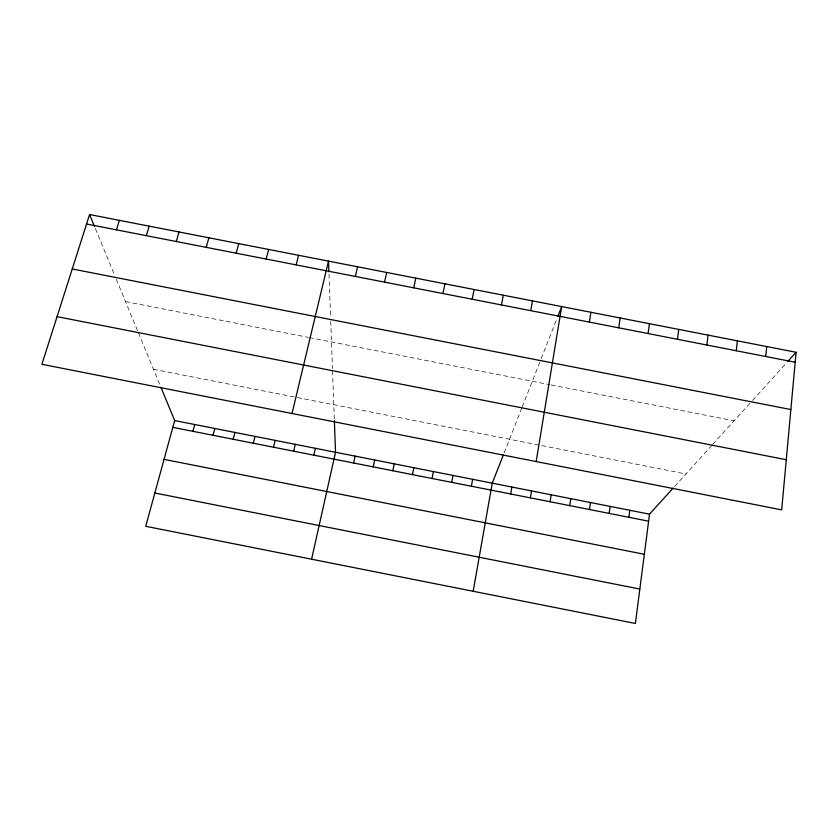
<?xml version="1.0" encoding="UTF-8"?>
<svg xmlns="http://www.w3.org/2000/svg" width="838" height="838" viewBox="0 0 838 838"><rect width="100%" height="100%" fill="white"/><g stroke="black" fill="none" stroke-linecap="round" stroke-linejoin="round"><path stroke-width="0.63" stroke-dasharray="4.19 3.14" d="M504.162 452.855L521.791 408.033M522.21 406.964L539.829 362.131M541.17 358.737L556.914 318.691M674.674 486.407L711.86 445.324M712.656 444.454L749.968 403.235M752.503 400.438L786.044 363.388M125.522 301.586L308.133 337.358M309.358 337.599L549.927 384.715M551.184 384.967L734.078 420.791M153.48 369.265L685.955 473.941M95.396 228.648L114.837 275.712M116.304 279.274L137.505 330.591M138.417 332.812L160.037 385.145M328.988 274.215L330.581 317.55M330.717 321.216L332.456 368.584M332.539 370.899L334.331 419.44"/><path stroke-width="1.26" d="M796.1 352.285L781.686 509.871L41.9 364.289L89.572 214.538L796.1 352.285L787.72 361.545M765.733 356.496L766.728 346.555M736.288 350.755L737.377 340.836M706.863 345.015L708.037 335.116M677.471 339.275L678.728 329.397M673.134 488.093L649.523 514.176L635.382 623.462L145.728 526.295L174.671 420.561L160.927 387.303M628.888 517.297L629.83 510.3M648.088 333.545L649.44 323.688M609.163 513.401L610.148 506.414M589.449 509.514L590.476 502.538M618.727 327.815L620.162 317.979M569.746 505.628L570.814 498.662M589.386 322.096L590.905 312.281M550.053 501.742L551.163 494.787M536.163 461.549L561.67 306.582L557.867 316.272M530.37 497.866L531.512 490.911M510.688 493.98L511.871 487.046M530.758 310.657L532.455 300.884M473.177 591.272L492.252 483.17L503.324 455.013M501.48 304.948L503.261 295.196M471.365 486.229L472.632 479.305M451.713 482.353L453.012 475.439M472.213 299.239L474.088 289.508M432.073 478.477L433.414 471.574M412.443 474.601L413.825 467.709M442.967 293.53L444.926 283.82M392.813 470.736L394.237 463.854M373.203 466.871L374.659 459.989M413.752 287.832L415.795 278.143M353.594 463.005L355.092 456.134M384.548 282.134L386.674 272.465M311.589 559.208L335.535 452.279L334.372 420.603M313.821 455.16L315.392 448.309M355.364 276.446L357.585 266.788M293.646 451.179L295.259 444.339M292.012 413.511L328.506 261.121L328.894 271.837M273.481 447.199L275.136 440.369M296.17 264.902L298.558 255.286M253.327 443.229L255.024 436.409M233.184 439.248L234.923 432.439M266.159 259.047L268.642 249.452M213.051 435.278L214.832 428.48M192.929 431.308L194.741 424.52M236.18 253.191L238.746 243.628M206.211 247.346L208.872 237.803M176.263 241.512L179.018 231.979M146.346 235.677L149.174 226.166M116.44 229.842L119.363 220.352M86.555 224.008L795.189 362.246M72.246 268.977L790.863 409.552M57.068 316.649L786.274 459.727M174.671 420.561L649.523 514.176M172.806 427.349L648.622 521.184M164.049 459.371L644.338 554.285M154.841 493.006L639.834 589.051M89.572 214.538L94.422 226.291"/></g></svg>
